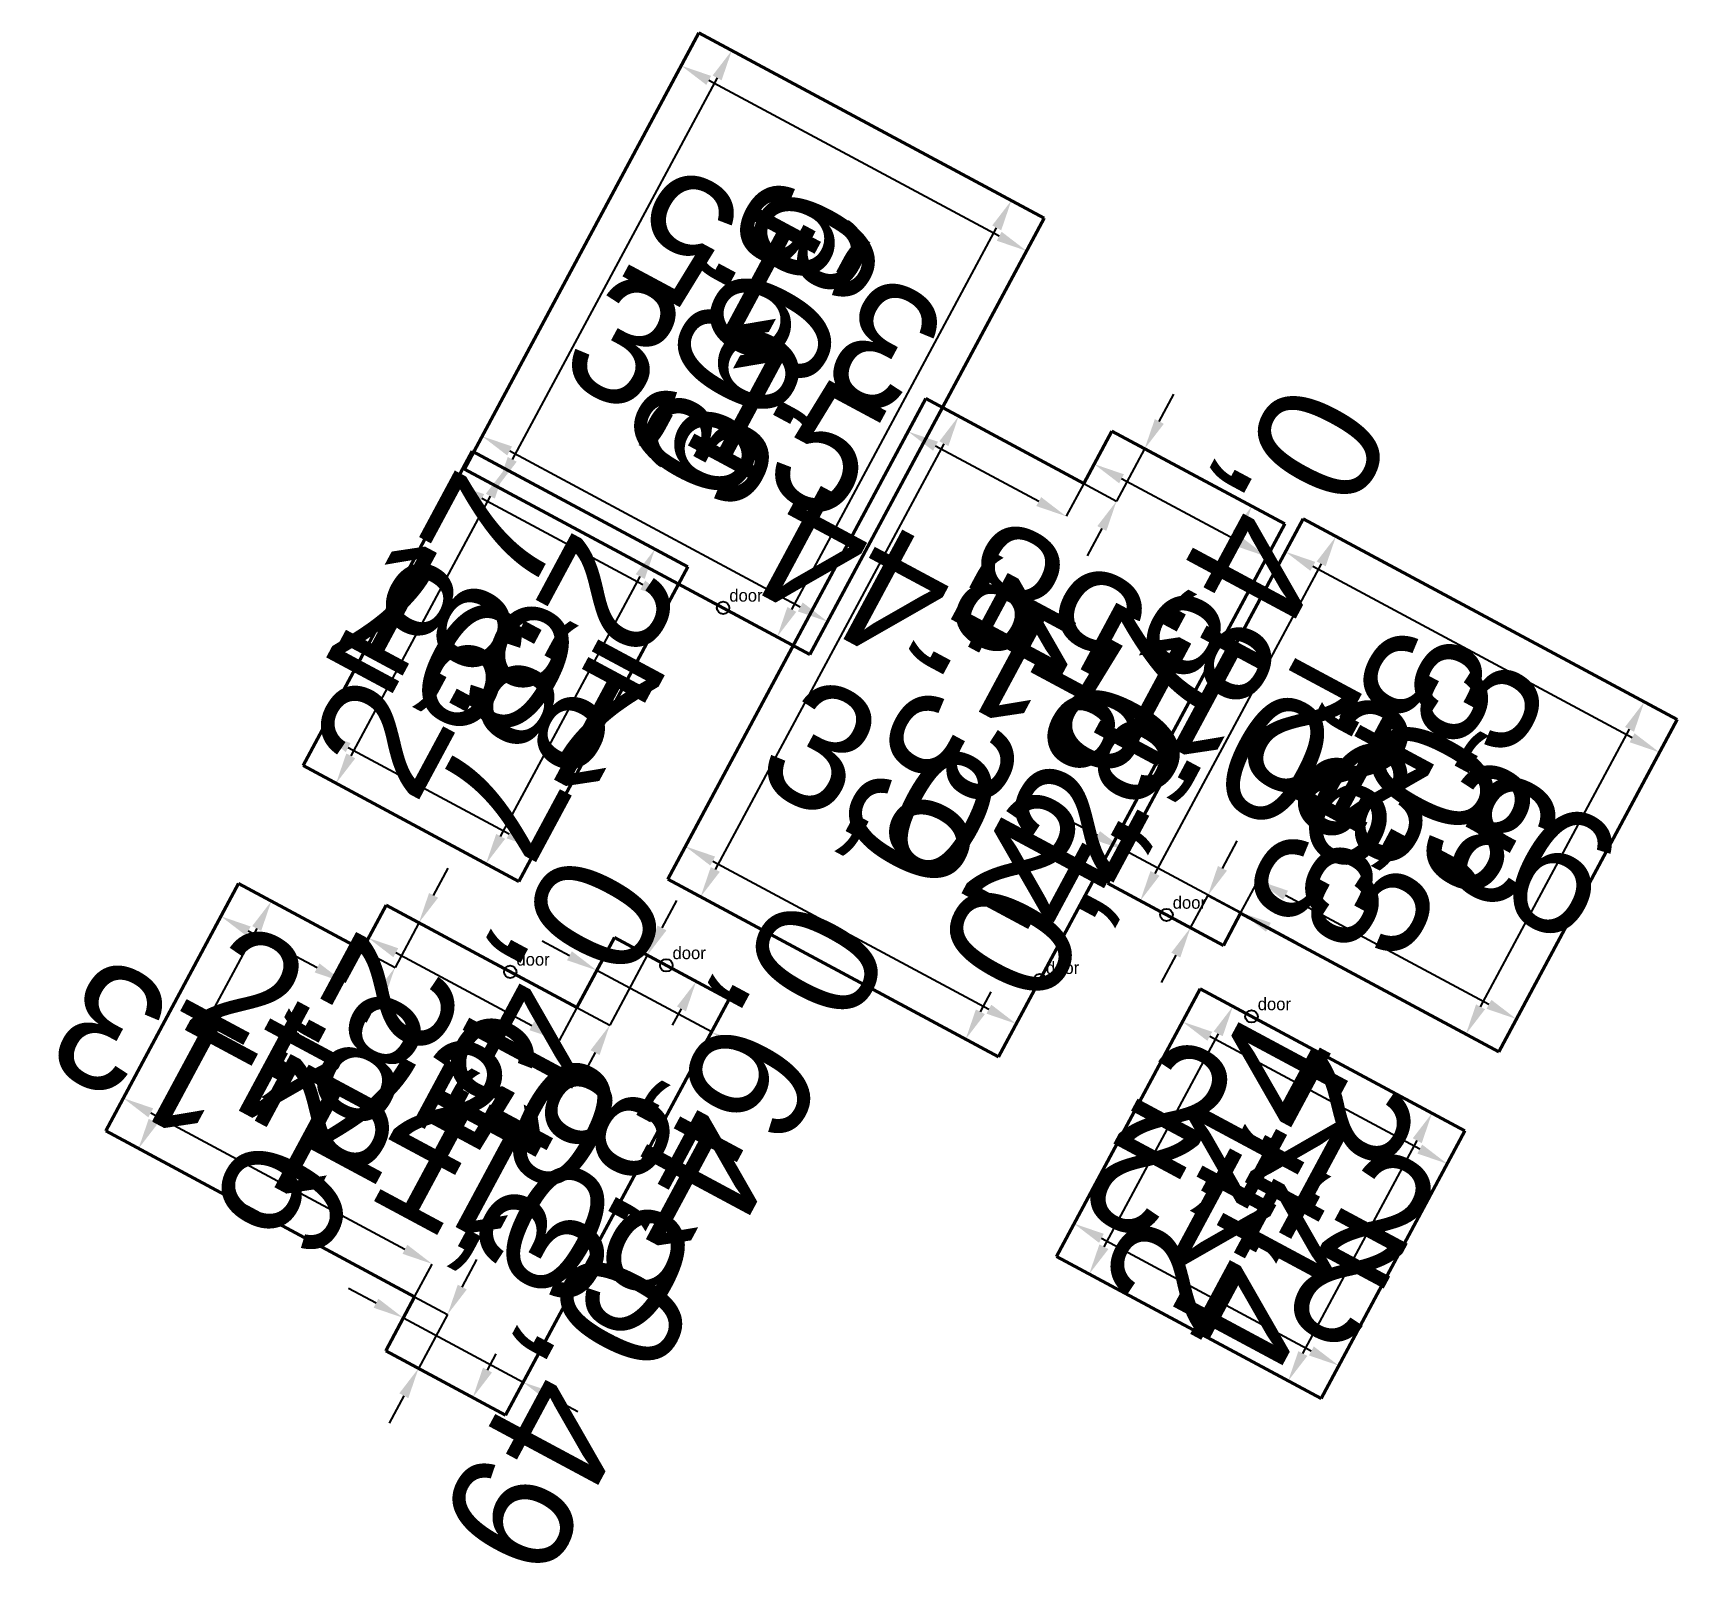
# Model space of a CAD drawing. Header units: metres. Extents: x -5.5 to 7.8, y -11.2 to 1.4.
import ezdxf

# ---------------------------------------------------------------- set-up
doc = ezdxf.new("R2010")
doc.units = ezdxf.units.M
doc.layers.add('DIMENSIONS', color=1, linetype='Continuous')
doc.layers.add('OPENINGS', color=3, linetype='Continuous')
doc.layers.add('WALLS', color=7, linetype='Continuous', lineweight=50)
doc.dimstyles.get("Standard").update_dxf_attribs({"dimtxt": 2.5, "dimasz": 2.5, "dimexe": 1.25, "dimexo": 0.625, "dimtad": 1, "dimcen": 2.5, "dimazin": 3, "dimtfac": 1, "dimtmove": 0, "dimatfit": 3})

# ---------------------------------------------------------------- blocks, each defined once
blk = doc.blocks.new('_CLOSEDFILLED')
at = {"color": 0, "linetype": 'BYBLOCK'}
blk.add_solid([(-1, 0.164), (0, 0), (-1, -0.164)], dxfattribs=at)
blk = doc.blocks.new('*D1')
for p, q in [((-0.359, -5.446), (-0.217, -5.182)), ((0.004, -5.3), (2.225, -6.493)), ((2.304, -6.875), (2.446, -6.611))]:
    blk.add_line(p, q)
at = {"layer": 'Defpoints'}
for p in [(-0.217, -5.182), (-0.359, -5.446), (2.304, -6.875)]:
    blk.add_point(p, dxfattribs=at)
at = {"layer": 'DIMENSIONS', "xscale": 0.25, "yscale": 0.25}
for p, rotation in [((-0.217, -5.182), 151.77323498664194), ((2.446, -6.611), -28.226765013358072)]:
    blk.add_blockref('_CLOSEDFILLED', p, dxfattribs=dict(at, rotation=rotation))
at = {"layer": 'DIMENSIONS', "insert": (1.647, -4.905), "char_height": 1, "attachment_point": 5, "rotation": 331.7732}
blk.add_mtext('3,02', dxfattribs=at)
blk = doc.blocks.new('*D2')
for p, q in [((4.606, -2.587), (4.341, -2.445)), ((4.136, -2.827), (4.223, -2.666)), ((2.158, -6.513), (2.244, -6.352)), ((2.304, -6.875), (2.039, -6.734))]:
    blk.add_line(p, q)
at = {"layer": 'Defpoints'}
for p in [(4.606, -2.587), (2.039, -6.734), (2.304, -6.875)]:
    blk.add_point(p, dxfattribs=at)
at = {"layer": 'DIMENSIONS', "xscale": 0.25, "yscale": 0.25}
for p, rotation in [((4.341, -2.445), 61.77323498664193), ((2.039, -6.734), 241.77323498664194)]:
    blk.add_blockref('_CLOSEDFILLED', p, dxfattribs=dict(at, rotation=rotation))
at = {"layer": 'DIMENSIONS', "insert": (3.19, -4.589), "char_height": 1, "attachment_point": 5, "rotation": 61.7732}
blk.add_mtext('4,87', dxfattribs=at)
blk = doc.blocks.new('*D3')
for p, q in [((3.215, -1.84), (3.073, -2.105)), ((4.244, -2.733), (3.293, -2.223)), ((4.606, -2.587), (4.464, -2.851))]:
    blk.add_line(p, q)
at = {"layer": 'Defpoints'}
for p in [(3.215, -1.84), (4.606, -2.587), (4.464, -2.851)]:
    blk.add_point(p, dxfattribs=at)
at = {"layer": 'DIMENSIONS', "xscale": 0.25, "yscale": 0.25}
for p, rotation in [((3.073, -2.105), 151.77323498664194), ((4.464, -2.851), 331.7732349866419)]:
    blk.add_blockref('_CLOSEDFILLED', p, dxfattribs=dict(at, rotation=rotation))
at = {"layer": 'DIMENSIONS', "insert": (3.236, -3.469), "char_height": 1, "attachment_point": 5, "rotation": 151.7732}
blk.add_mtext('1,58', dxfattribs=at)
blk = doc.blocks.new('*D4')
for p, q in [((3.597, -1.762), (3.715, -1.542)), ((3.215, -1.84), (3.479, -1.982)), ((3.479, -1.982), (3.253, -2.403)), ((2.989, -2.261), (3.253, -2.403)), ((3.135, -2.623), (3.017, -2.843))]:
    blk.add_line(p, q)
at = {"layer": 'Defpoints'}
for p in [(3.215, -1.84), (3.479, -1.982), (2.989, -2.261)]:
    blk.add_point(p, dxfattribs=at)
at = {"layer": 'DIMENSIONS', "xscale": 0.25, "yscale": 0.25}
for p, rotation in [((3.479, -1.982), -118.22676501335808), ((3.253, -2.403), 61.773234986641924)]:
    blk.add_blockref('_CLOSEDFILLED', p, dxfattribs=dict(at, rotation=rotation))
at = {"layer": 'DIMENSIONS', "insert": (4.357, -2.725), "char_height": 1, "attachment_point": 5, "rotation": 241.7732}
blk.add_mtext('0,48', dxfattribs=at)
blk = doc.blocks.new('*D5')
for p, q in [((1.718, -1.578), (1.576, -1.843)), ((2.627, -2.407), (1.796, -1.961)), ((2.989, -2.261), (2.847, -2.525))]:
    blk.add_line(p, q)
at = {"layer": 'Defpoints'}
for p in [(1.718, -1.578), (2.989, -2.261), (2.847, -2.525)]:
    blk.add_point(p, dxfattribs=at)
at = {"layer": 'DIMENSIONS', "xscale": 0.25, "yscale": 0.25}
for p, rotation in [((1.576, -1.843), 151.7732349866419), ((2.847, -2.525), 331.7732349866419)]:
    blk.add_blockref('_CLOSEDFILLED', p, dxfattribs=dict(at, rotation=rotation))
at = {"layer": 'DIMENSIONS', "insert": (1.679, -3.175), "char_height": 1, "attachment_point": 5, "rotation": 151.7732}
blk.add_mtext('1,44', dxfattribs=at)
blk = doc.blocks.new('*D6')
for p, q in [((1.718, -1.578), (1.982, -1.72)), ((1.864, -1.941), (0.024, -5.368)), ((-0.359, -5.446), (-0.094, -5.588))]:
    blk.add_line(p, q)
at = {"layer": 'Defpoints'}
for p in [(1.718, -1.578), (1.982, -1.72), (-0.359, -5.446)]:
    blk.add_point(p, dxfattribs=at)
at = {"layer": 'DIMENSIONS', "xscale": 0.25, "yscale": 0.25}
for p, rotation in [((1.982, -1.72), 61.773234986641924), ((-0.094, -5.588), -118.22676501335808)]:
    blk.add_blockref('_CLOSEDFILLED', p, dxfattribs=dict(at, rotation=rotation))
at = {"layer": 'DIMENSIONS', "insert": (1.935, -4.186), "char_height": 1, "attachment_point": 5, "rotation": 241.7732}
blk.add_mtext('4,39', dxfattribs=at)
blk = doc.blocks.new('*D7')
for p, q in [((3.101, -5.096), (2.881, -4.978)), ((3.179, -5.478), (3.321, -5.214)), ((3.321, -5.214), (4.255, -5.715)), ((4.113, -5.979), (4.255, -5.715)), ((4.475, -5.833), (4.695, -5.951))]:
    blk.add_line(p, q)
at = {"layer": 'Defpoints'}
for p in [(3.321, -5.214), (3.179, -5.478), (4.113, -5.979)]:
    blk.add_point(p, dxfattribs=at)
at = {"layer": 'DIMENSIONS', "xscale": 0.25, "yscale": 0.25}
for p, rotation in [((3.321, -5.214), -28.2267650133581), ((4.255, -5.715), 151.7732349866419)]:
    blk.add_blockref('_CLOSEDFILLED', p, dxfattribs=dict(at, rotation=rotation))
at = {"layer": 'DIMENSIONS', "insert": (4.32, -4.473), "char_height": 1, "attachment_point": 5, "rotation": 331.7732}
blk.add_mtext('1,06', dxfattribs=at)
blk = doc.blocks.new('*D8')
for p, q in [((4.105, -5.359), (4.223, -5.138)), ((3.848, -5.837), (3.987, -5.579)), ((4.251, -5.721), (3.987, -5.579)), ((4.113, -5.979), (3.848, -5.837)), ((3.73, -6.058), (3.612, -6.278))]:
    blk.add_line(p, q)
at = {"layer": 'Defpoints'}
for p in [(4.251, -5.721), (3.848, -5.837), (4.113, -5.979)]:
    blk.add_point(p, dxfattribs=at)
at = {"layer": 'DIMENSIONS', "xscale": 0.25, "yscale": 0.25}
for p, rotation in [((3.987, -5.579), 241.77323498664185), ((3.848, -5.837), 61.77323498664187)]:
    blk.add_blockref('_CLOSEDFILLED', p, dxfattribs=dict(at, rotation=rotation))
at = {"layer": 'DIMENSIONS', "insert": (2.926, -5.176), "char_height": 1, "attachment_point": 5, "rotation": 61.7732}
blk.add_mtext('0,29', dxfattribs=at)
blk = doc.blocks.new('*D9')
for p, q in [((4.251, -5.721), (4.393, -5.457)), ((4.613, -5.575), (6.25, -6.453)), ((6.328, -6.836), (6.47, -6.572))]:
    blk.add_line(p, q)
at = {"layer": 'Defpoints'}
for p in [(4.393, -5.457), (4.251, -5.721), (6.328, -6.836)]:
    blk.add_point(p, dxfattribs=at)
at = {"layer": 'DIMENSIONS', "xscale": 0.25, "yscale": 0.25}
for p, rotation in [((4.393, -5.457), 151.7732349866419), ((6.47, -6.572), -28.226765013358076)]:
    blk.add_blockref('_CLOSEDFILLED', p, dxfattribs=dict(at, rotation=rotation))
at = {"layer": 'DIMENSIONS', "insert": (5.964, -5.023), "char_height": 1, "attachment_point": 5, "rotation": 331.7732}
blk.add_mtext('2,36', dxfattribs=at)
blk = doc.blocks.new('*D10')
for p, q in [((7.764, -4.162), (7.499, -4.02)), ((6.182, -6.474), (7.381, -4.24)), ((6.328, -6.836), (6.064, -6.694))]:
    blk.add_line(p, q)
at = {"layer": 'Defpoints'}
for p in [(7.764, -4.162), (6.064, -6.694), (6.328, -6.836)]:
    blk.add_point(p, dxfattribs=at)
at = {"layer": 'DIMENSIONS', "xscale": 0.25, "yscale": 0.25}
for p, rotation in [((7.499, -4.02), 61.77323498664193), ((6.064, -6.694), 241.77323498664194)]:
    blk.add_blockref('_CLOSEDFILLED', p, dxfattribs=dict(at, rotation=rotation))
at = {"layer": 'DIMENSIONS', "insert": (5.791, -4.825), "char_height": 1, "attachment_point": 5, "rotation": 61.7732}
blk.add_mtext('3,03', dxfattribs=at)
blk = doc.blocks.new('*D11')
for p, q in [((4.754, -2.546), (4.612, -2.81)), ((7.402, -4.308), (4.832, -2.929)), ((7.764, -4.162), (7.622, -4.426))]:
    blk.add_line(p, q)
at = {"layer": 'Defpoints'}
for p in [(4.754, -2.546), (7.764, -4.162), (7.622, -4.426)]:
    blk.add_point(p, dxfattribs=at)
at = {"layer": 'DIMENSIONS', "xscale": 0.25, "yscale": 0.25}
for p, rotation in [((4.612, -2.81), 151.7732349866419), ((7.622, -4.426), 331.7732349866419)]:
    blk.add_blockref('_CLOSEDFILLED', p, dxfattribs=dict(at, rotation=rotation))
at = {"layer": 'DIMENSIONS', "insert": (5.585, -4.609), "char_height": 1, "attachment_point": 5, "rotation": 151.7732}
blk.add_mtext('3,42', dxfattribs=at)
blk = doc.blocks.new('*D12')
for p, q in [((4.754, -2.546), (5.018, -2.688)), ((4.9, -2.908), (3.562, -5.4)), ((3.179, -5.478), (3.444, -5.62))]:
    blk.add_line(p, q)
at = {"layer": 'Defpoints'}
for p in [(4.754, -2.546), (5.018, -2.688), (3.179, -5.478)]:
    blk.add_point(p, dxfattribs=at)
at = {"layer": 'DIMENSIONS', "xscale": 0.25, "yscale": 0.25}
for p, rotation in [((5.018, -2.688), 61.773234986641924), ((3.444, -5.62), -118.22676501335808)]:
    blk.add_blockref('_CLOSEDFILLED', p, dxfattribs=dict(at, rotation=rotation))
at = {"layer": 'DIMENSIONS', "insert": (5.222, -4.686), "char_height": 1, "attachment_point": 5, "rotation": 241.7732}
blk.add_mtext('3,33', dxfattribs=at)
blk = doc.blocks.new('*D13')
for p, q in [((-1.993, -2.146), (-1.851, -1.881)), ((-1.63, -1.999), (0.707, -3.254)), ((0.786, -3.637), (0.928, -3.373))]:
    blk.add_line(p, q)
at = {"layer": 'Defpoints'}
for p in [(-1.851, -1.881), (-1.993, -2.146), (0.786, -3.637)]:
    blk.add_point(p, dxfattribs=at)
at = {"layer": 'DIMENSIONS', "xscale": 0.25, "yscale": 0.25}
for p, rotation in [((-1.851, -1.881), 151.7732349866419), ((0.928, -3.373), -28.226765013358083)]:
    blk.add_blockref('_CLOSEDFILLED', p, dxfattribs=dict(at, rotation=rotation))
at = {"layer": 'DIMENSIONS', "insert": (0.071, -1.636), "char_height": 1, "attachment_point": 5, "rotation": 331.7732}
blk.add_mtext('3,15', dxfattribs=at)
blk = doc.blocks.new('*D14')
for p, q in [((2.671, -0.125), (2.407, 0.017)), ((0.64, -3.275), (2.288, -0.204)), ((0.786, -3.637), (0.522, -3.495))]:
    blk.add_line(p, q)
at = {"layer": 'Defpoints'}
for p in [(2.671, -0.125), (0.522, -3.495), (0.786, -3.637)]:
    blk.add_point(p, dxfattribs=at)
at = {"layer": 'DIMENSIONS', "xscale": 0.25, "yscale": 0.25}
for p, rotation in [((2.407, 0.017), 61.77323498664193), ((0.522, -3.495), 241.77323498664194)]:
    blk.add_blockref('_CLOSEDFILLED', p, dxfattribs=dict(at, rotation=rotation))
at = {"layer": 'DIMENSIONS', "insert": (0.473, -1.207), "char_height": 1, "attachment_point": 5, "rotation": 61.7732}
blk.add_mtext('3,99', dxfattribs=at)
blk = doc.blocks.new('*D15')
for p, q in [((-0.107, 1.366), (-0.249, 1.102)), ((2.309, -0.271), (-0.029, 0.984)), ((2.671, -0.125), (2.529, -0.389))]:
    blk.add_line(p, q)
at = {"layer": 'Defpoints'}
for p in [(-0.107, 1.366), (2.671, -0.125), (2.529, -0.389)]:
    blk.add_point(p, dxfattribs=at)
at = {"layer": 'DIMENSIONS', "xscale": 0.25, "yscale": 0.25}
for p, rotation in [((-0.249, 1.102), 151.7732349866419), ((2.529, -0.389), 331.7732349866419)]:
    blk.add_blockref('_CLOSEDFILLED', p, dxfattribs=dict(at, rotation=rotation))
at = {"layer": 'DIMENSIONS', "insert": (0.608, -0.635), "char_height": 1, "attachment_point": 5, "rotation": 151.7732}
blk.add_mtext('3,15', dxfattribs=at)
blk = doc.blocks.new('*D16')
for p, q in [((-0.107, 1.366), (0.157, 1.224)), ((0.039, 1.004), (-1.61, -2.067)), ((-1.993, -2.146), (-1.728, -2.287))]:
    blk.add_line(p, q)
at = {"layer": 'Defpoints'}
for p in [(-0.107, 1.366), (0.157, 1.224), (-1.993, -2.146)]:
    blk.add_point(p, dxfattribs=at)
at = {"layer": 'DIMENSIONS', "xscale": 0.25, "yscale": 0.25}
for p, rotation in [((0.157, 1.224), 61.773234986641924), ((-1.728, -2.287), -118.22676501335808)]:
    blk.add_blockref('_CLOSEDFILLED', p, dxfattribs=dict(at, rotation=rotation))
at = {"layer": 'DIMENSIONS', "insert": (0.206, -1.064), "char_height": 1, "attachment_point": 5, "rotation": 241.7732}
blk.add_mtext('3,99', dxfattribs=at)
blk = doc.blocks.new('*D17')
for p, q in [((-4.881, -7.473), (-4.739, -7.209)), ((-4.519, -7.327), (-2.473, -8.425)), ((-2.395, -8.808), (-2.253, -8.544))]:
    blk.add_line(p, q)
at = {"layer": 'Defpoints'}
for p in [(-4.739, -7.209), (-4.881, -7.473), (-2.395, -8.808)]:
    blk.add_point(p, dxfattribs=at)
at = {"layer": 'DIMENSIONS', "xscale": 0.25, "yscale": 0.25}
for p, rotation in [((-4.739, -7.209), 151.7732349866419), ((-2.253, -8.544), -28.226765013358083)]:
    blk.add_blockref('_CLOSEDFILLED', p, dxfattribs=dict(at, rotation=rotation))
at = {"layer": 'DIMENSIONS', "insert": (-2.964, -6.885), "char_height": 1, "attachment_point": 5, "rotation": 331.7732}
blk.add_mtext('2,82', dxfattribs=at)
blk = doc.blocks.new('*D18')
for p, q in [((-2.012, -8.73), (-1.894, -8.509)), ((-2.395, -8.808), (-2.13, -8.95)), ((-2.13, -8.95), (-2.364, -9.384)), ((-2.628, -9.242), (-2.364, -9.384)), ((-2.482, -9.605), (-2.6, -9.825))]:
    blk.add_line(p, q)
at = {"layer": 'Defpoints'}
for p in [(-2.395, -8.808), (-2.13, -8.95), (-2.628, -9.242)]:
    blk.add_point(p, dxfattribs=at)
at = {"layer": 'DIMENSIONS', "xscale": 0.25, "yscale": 0.25}
for p, rotation in [((-2.13, -8.95), -118.22676501335806), ((-2.364, -9.384), 61.77323498664194)]:
    blk.add_blockref('_CLOSEDFILLED', p, dxfattribs=dict(at, rotation=rotation))
at = {"layer": 'DIMENSIONS', "insert": (-1.256, -9.699), "char_height": 1, "attachment_point": 5, "rotation": 241.7732}
blk.add_mtext('0,49', dxfattribs=at)
blk = doc.blocks.new('*D19')
for p, q in [((-2.706, -8.86), (-2.927, -8.742)), ((-2.628, -9.242), (-2.486, -8.978)), ((-2.486, -8.978), (-1.521, -9.496)), ((-1.663, -9.76), (-1.521, -9.496)), ((-1.301, -9.614), (-1.081, -9.732))]:
    blk.add_line(p, q)
at = {"layer": 'Defpoints'}
for p in [(-2.486, -8.978), (-2.628, -9.242), (-1.663, -9.76)]:
    blk.add_point(p, dxfattribs=at)
at = {"layer": 'DIMENSIONS', "xscale": 0.25, "yscale": 0.25}
for p, rotation in [((-2.486, -8.978), -28.22676501335803), ((-1.521, -9.496), 151.77323498664197)]:
    blk.add_blockref('_CLOSEDFILLED', p, dxfattribs=dict(at, rotation=rotation))
at = {"layer": 'DIMENSIONS', "insert": (-1.472, -8.246), "char_height": 1, "attachment_point": 5, "rotation": 331.7732}
blk.add_mtext('1,09', dxfattribs=at)
blk = doc.blocks.new('*D20')
for p, q in [((0.135, -6.411), (-0.13, -6.27)), ((-0.319, -6.622), (-0.248, -6.49)), ((-1.809, -9.398), (-1.738, -9.266)), ((-1.663, -9.76), (-1.927, -9.618))]:
    blk.add_line(p, q)
at = {"layer": 'Defpoints'}
for p in [(0.135, -6.411), (-1.927, -9.618), (-1.663, -9.76)]:
    blk.add_point(p, dxfattribs=at)
at = {"layer": 'DIMENSIONS', "xscale": 0.25, "yscale": 0.25}
for p, rotation in [((-0.13, -6.27), 61.77323498664192), ((-1.927, -9.618), 241.7732349866419)]:
    blk.add_blockref('_CLOSEDFILLED', p, dxfattribs=dict(at, rotation=rotation))
at = {"layer": 'DIMENSIONS', "insert": (-1.029, -7.944), "char_height": 1, "attachment_point": 5, "rotation": 61.7732}
blk.add_mtext('3,8', dxfattribs=at)
blk = doc.blocks.new('*D21')
for p, q in [((-1.149, -6.063), (-1.369, -5.945)), ((-0.787, -5.917), (-0.929, -6.181)), ((-0.007, -6.676), (-0.929, -6.181)), ((0.135, -6.411), (-0.007, -6.676)), ((0.213, -6.794), (0.433, -6.912))]:
    blk.add_line(p, q)
at = {"layer": 'Defpoints'}
for p in [(-0.787, -5.917), (0.135, -6.411), (-0.007, -6.676)]:
    blk.add_point(p, dxfattribs=at)
at = {"layer": 'DIMENSIONS', "xscale": 0.25, "yscale": 0.25}
for p, rotation in [((-0.929, -6.181), 331.7732349866419), ((-0.007, -6.676), 151.7732349866419)]:
    blk.add_blockref('_CLOSEDFILLED', p, dxfattribs=dict(at, rotation=rotation))
at = {"layer": 'DIMENSIONS', "insert": (-1, -7.42), "char_height": 1, "attachment_point": 5, "rotation": 151.7732}
blk.add_mtext('1,05', dxfattribs=at)
blk = doc.blocks.new('*D22')
for p, q in [((-0.404, -5.838), (-0.286, -5.618)), ((-0.787, -5.917), (-0.523, -6.059)), ((-0.523, -6.059), (-0.825, -6.622)), ((-1.089, -6.48), (-0.825, -6.622)), ((-0.943, -6.842), (-1.061, -7.062))]:
    blk.add_line(p, q)
at = {"layer": 'Defpoints'}
for p in [(-0.787, -5.917), (-0.523, -6.059), (-1.089, -6.48)]:
    blk.add_point(p, dxfattribs=at)
at = {"layer": 'DIMENSIONS', "xscale": 0.25, "yscale": 0.25}
for p, rotation in [((-0.523, -6.059), -118.22676501335808), ((-0.825, -6.622), 61.773234986641924)]:
    blk.add_blockref('_CLOSEDFILLED', p, dxfattribs=dict(at, rotation=rotation))
at = {"layer": 'DIMENSIONS', "insert": (0.317, -6.872), "char_height": 1, "attachment_point": 5, "rotation": 241.7732}
blk.add_mtext('0,64', dxfattribs=at)
blk = doc.blocks.new('*D23')
for p, q in [((-2.625, -5.656), (-2.767, -5.92)), ((-1.451, -6.626), (-2.547, -6.038)), ((-1.089, -6.48), (-1.231, -6.744))]:
    blk.add_line(p, q)
at = {"layer": 'Defpoints'}
for p in [(-2.625, -5.656), (-1.089, -6.48), (-1.231, -6.744)]:
    blk.add_point(p, dxfattribs=at)
at = {"layer": 'DIMENSIONS', "xscale": 0.25, "yscale": 0.25}
for p, rotation in [((-2.767, -5.92), 151.77323498664194), ((-1.231, -6.744), 331.7732349866419)]:
    blk.add_blockref('_CLOSEDFILLED', p, dxfattribs=dict(at, rotation=rotation))
at = {"layer": 'DIMENSIONS', "insert": (-2.531, -7.323), "char_height": 1, "attachment_point": 5, "rotation": 151.7732}
blk.add_mtext('1,74', dxfattribs=at)
blk = doc.blocks.new('*D24')
for p, q in [((-2.242, -5.577), (-2.124, -5.357)), ((-2.625, -5.656), (-2.361, -5.797)), ((-2.361, -5.797), (-2.553, -6.157)), ((-2.818, -6.015), (-2.553, -6.157)), ((-2.672, -6.377), (-2.79, -6.597))]:
    blk.add_line(p, q)
at = {"layer": 'Defpoints'}
for p in [(-2.625, -5.656), (-2.361, -5.797), (-2.818, -6.015)]:
    blk.add_point(p, dxfattribs=at)
at = {"layer": 'DIMENSIONS', "xscale": 0.25, "yscale": 0.25}
for p, rotation in [((-2.361, -5.797), -118.22676501335806), ((-2.553, -6.157), 61.77323498664194)]:
    blk.add_blockref('_CLOSEDFILLED', p, dxfattribs=dict(at, rotation=rotation))
at = {"layer": 'DIMENSIONS', "insert": (-1.466, -6.509), "char_height": 1, "attachment_point": 5, "rotation": 241.7732}
blk.add_mtext('0,41', dxfattribs=at)
blk = doc.blocks.new('*D25')
for p, q in [((-3.812, -5.481), (-3.954, -5.745)), ((-3.18, -6.161), (-3.734, -5.864)), ((-2.818, -6.015), (-2.96, -6.279))]:
    blk.add_line(p, q)
at = {"layer": 'Defpoints'}
for p in [(-3.812, -5.481), (-2.818, -6.015), (-2.96, -6.279)]:
    blk.add_point(p, dxfattribs=at)
at = {"layer": 'DIMENSIONS', "xscale": 0.25, "yscale": 0.25}
for p, rotation in [((-3.954, -5.745), 151.77323498664188), ((-2.96, -6.279), 331.7732349866419)]:
    blk.add_blockref('_CLOSEDFILLED', p, dxfattribs=dict(at, rotation=rotation))
at = {"layer": 'DIMENSIONS', "insert": (-3.989, -7.003), "char_height": 1, "attachment_point": 5, "rotation": 151.7732}
blk.add_mtext('1,13', dxfattribs=at)
blk = doc.blocks.new('*D26')
for p, q in [((-3.812, -5.481), (-3.548, -5.623)), ((-3.666, -5.843), (-4.499, -7.395)), ((-4.881, -7.473), (-4.617, -7.615))]:
    blk.add_line(p, q)
at = {"layer": 'Defpoints'}
for p in [(-3.812, -5.481), (-3.548, -5.623), (-4.881, -7.473)]:
    blk.add_point(p, dxfattribs=at)
at = {"layer": 'DIMENSIONS', "xscale": 0.25, "yscale": 0.25}
for p, rotation in [((-3.548, -5.623), 61.77323498664194), ((-4.617, -7.615), -118.22676501335806)]:
    blk.add_blockref('_CLOSEDFILLED', p, dxfattribs=dict(at, rotation=rotation))
at = {"layer": 'DIMENSIONS', "insert": (-3.091, -7.151), "char_height": 1, "attachment_point": 5, "rotation": 241.7732}
blk.add_mtext('2,26', dxfattribs=at)
blk = doc.blocks.new('*D27')
for p, q in [((2.769, -8.483), (2.911, -8.219)), ((3.131, -8.337), (4.82, -9.244)), ((4.899, -9.627), (5.041, -9.362))]:
    blk.add_line(p, q)
at = {"layer": 'Defpoints'}
for p in [(2.911, -8.219), (2.769, -8.483), (4.899, -9.627)]:
    blk.add_point(p, dxfattribs=at)
at = {"layer": 'DIMENSIONS', "xscale": 0.25, "yscale": 0.25}
for p, rotation in [((2.911, -8.219), 151.7732349866419), ((5.041, -9.362), -28.226765013358076)]:
    blk.add_blockref('_CLOSEDFILLED', p, dxfattribs=dict(at, rotation=rotation))
at = {"layer": 'DIMENSIONS', "insert": (4.508, -7.799), "char_height": 1, "attachment_point": 5, "rotation": 331.7732}
blk.add_mtext('2,42', dxfattribs=at)
blk = doc.blocks.new('*D28')
for p, q in [((6.055, -7.472), (5.791, -7.331)), ((4.753, -9.265), (5.673, -7.551)), ((4.899, -9.627), (4.634, -9.485))]:
    blk.add_line(p, q)
at = {"layer": 'Defpoints'}
for p in [(6.055, -7.472), (4.634, -9.485), (4.899, -9.627)]:
    blk.add_point(p, dxfattribs=at)
at = {"layer": 'DIMENSIONS', "xscale": 0.25, "yscale": 0.25}
for p, rotation in [((5.791, -7.331), 61.77323498664192), ((4.634, -9.485), 241.7732349866419)]:
    blk.add_blockref('_CLOSEDFILLED', p, dxfattribs=dict(at, rotation=rotation))
at = {"layer": 'DIMENSIONS', "insert": (4.221, -7.876), "char_height": 1, "attachment_point": 5, "rotation": 61.7732}
blk.add_mtext('2,44', dxfattribs=at)
blk = doc.blocks.new('*D29')
for p, q in [((3.925, -6.329), (3.783, -6.593)), ((5.693, -7.619), (4.003, -6.712)), ((6.055, -7.472), (5.913, -7.737))]:
    blk.add_line(p, q)
at = {"layer": 'Defpoints'}
for p in [(3.925, -6.329), (6.055, -7.472), (5.913, -7.737)]:
    blk.add_point(p, dxfattribs=at)
at = {"layer": 'DIMENSIONS', "xscale": 0.25, "yscale": 0.25}
for p, rotation in [((3.783, -6.593), 151.7732349866419), ((5.913, -7.737), 331.7732349866419)]:
    blk.add_blockref('_CLOSEDFILLED', p, dxfattribs=dict(at, rotation=rotation))
at = {"layer": 'DIMENSIONS', "insert": (4.316, -8.156), "char_height": 1, "attachment_point": 5, "rotation": 151.7732}
blk.add_mtext('2,42', dxfattribs=at)
blk = doc.blocks.new('*D30')
for p, q in [((3.925, -6.329), (4.189, -6.471)), ((4.071, -6.691), (3.151, -8.405)), ((2.769, -8.483), (3.033, -8.625))]:
    blk.add_line(p, q)
at = {"layer": 'Defpoints'}
for p in [(3.925, -6.329), (4.189, -6.471), (2.769, -8.483)]:
    blk.add_point(p, dxfattribs=at)
at = {"layer": 'DIMENSIONS', "xscale": 0.25, "yscale": 0.25}
for p, rotation in [((4.189, -6.471), 61.773234986641924), ((3.033, -8.625), -118.22676501335808)]:
    blk.add_blockref('_CLOSEDFILLED', p, dxfattribs=dict(at, rotation=rotation))
at = {"layer": 'DIMENSIONS', "insert": (4.602, -8.08), "char_height": 1, "attachment_point": 5, "rotation": 241.7732}
blk.add_mtext('2,44', dxfattribs=at)
blk = doc.blocks.new('*D31')
for p, q in [((-3.292, -4.532), (-3.15, -4.268)), ((-2.93, -4.386), (-1.635, -5.081)), ((-1.556, -5.464), (-1.415, -5.2))]:
    blk.add_line(p, q)
at = {"layer": 'Defpoints'}
for p in [(-3.15, -4.268), (-3.292, -4.532), (-1.556, -5.464)]:
    blk.add_point(p, dxfattribs=at)
at = {"layer": 'DIMENSIONS', "xscale": 0.25, "yscale": 0.25}
for p, rotation in [((-3.15, -4.268), 151.7732349866419), ((-1.415, -5.2), -28.226765013358087)]:
    blk.add_blockref('_CLOSEDFILLED', p, dxfattribs=dict(at, rotation=rotation))
at = {"layer": 'DIMENSIONS', "insert": (-1.75, -3.743), "char_height": 1, "attachment_point": 5, "rotation": 331.7732}
blk.add_mtext('1,97', dxfattribs=at)
blk = doc.blocks.new('*D32')
for p, q in [((-0.198, -2.932), (-0.462, -2.79)), ((-1.703, -5.102), (-0.58, -3.011)), ((-1.556, -5.464), (-1.821, -5.322))]:
    blk.add_line(p, q)
at = {"layer": 'Defpoints'}
for p in [(-0.198, -2.932), (-1.821, -5.322), (-1.556, -5.464)]:
    blk.add_point(p, dxfattribs=at)
at = {"layer": 'DIMENSIONS', "xscale": 0.25, "yscale": 0.25}
for p, rotation in [((-0.462, -2.79), 61.77323498664193), ((-1.821, -5.322), 241.77323498664194)]:
    blk.add_blockref('_CLOSEDFILLED', p, dxfattribs=dict(at, rotation=rotation))
at = {"layer": 'DIMENSIONS', "insert": (-2.133, -3.524), "char_height": 1, "attachment_point": 5, "rotation": 61.7732}
blk.add_mtext('2,87', dxfattribs=at)
blk = doc.blocks.new('*D33')
for p, q in [((-1.933, -2.001), (-2.075, -2.265)), ((-0.56, -3.078), (-1.854, -2.383)), ((-0.198, -2.932), (-0.339, -3.197))]:
    blk.add_line(p, q)
at = {"layer": 'Defpoints'}
for p in [(-1.933, -2.001), (-0.198, -2.932), (-0.339, -3.197)]:
    blk.add_point(p, dxfattribs=at)
at = {"layer": 'DIMENSIONS', "xscale": 0.25, "yscale": 0.25}
for p, rotation in [((-2.075, -2.265), 151.77323498664194), ((-0.339, -3.197), 331.7732349866419)]:
    blk.add_blockref('_CLOSEDFILLED', p, dxfattribs=dict(at, rotation=rotation))
at = {"layer": 'DIMENSIONS', "insert": (-1.739, -3.722), "char_height": 1, "attachment_point": 5, "rotation": 151.7732}
blk.add_mtext('1,97', dxfattribs=at)
blk = doc.blocks.new('*D34')
for p, q in [((-1.933, -2.001), (-1.668, -2.143)), ((-1.787, -2.363), (-2.909, -4.454)), ((-3.292, -4.532), (-3.027, -4.674))]:
    blk.add_line(p, q)
at = {"layer": 'Defpoints'}
for p in [(-1.933, -2.001), (-1.668, -2.143), (-3.292, -4.532)]:
    blk.add_point(p, dxfattribs=at)
at = {"layer": 'DIMENSIONS', "xscale": 0.25, "yscale": 0.25}
for p, rotation in [((-1.668, -2.143), 61.773234986641924), ((-3.027, -4.674), -118.22676501335808)]:
    blk.add_blockref('_CLOSEDFILLED', p, dxfattribs=dict(at, rotation=rotation))
at = {"layer": 'DIMENSIONS', "insert": (-1.357, -3.941), "char_height": 1, "attachment_point": 5, "rotation": 241.7732}
blk.add_mtext('2,87', dxfattribs=at)

msp = doc.modelspace()

# ---------------------------------------------------------------- linework, layer by layer
at = {"layer": 'OPENINGS', "color": 1}
for centre in [(0.087, -3.262), (3.655, -5.734), (-1.626, -6.192), (-0.37, -6.14), (2.635, -6.259), (4.339, -6.551)]:
    msp.add_circle(centre, 0.05, dxfattribs=at)
at = {"layer": 'WALLS', "lineweight": 50}
for p, q in [((-0.107, 1.366), (-1.993, -2.146)), ((2.671, -0.125), (-0.107, 1.366)), ((0.786, -3.637), (2.671, -0.125)), ((1.718, -1.578), (-0.359, -5.446)), ((2.989, -2.261), (1.718, -1.578)), ((3.215, -1.84), (2.989, -2.261)), ((4.606, -2.587), (3.215, -1.84)), ((-1.933, -2.001), (-3.292, -4.532)), ((-0.198, -2.932), (-1.933, -2.001)), ((-1.993, -2.146), (0.786, -3.637)), ((2.304, -6.875), (4.606, -2.587)), ((4.754, -2.546), (3.179, -5.478)), ((7.764, -4.162), (4.754, -2.546)), ((-1.556, -5.464), (-0.198, -2.932)), ((6.328, -6.836), (7.764, -4.162)), ((-3.292, -4.532), (-1.556, -5.464)), ((-3.812, -5.481), (-4.881, -7.473)), ((-2.818, -6.015), (-3.812, -5.481)), ((-0.359, -5.446), (2.304, -6.875)), ((3.179, -5.478), (4.113, -5.979)), ((-2.625, -5.656), (-2.818, -6.015)), ((-1.089, -6.48), (-2.625, -5.656)), ((4.113, -5.979), (4.251, -5.721)), ((4.251, -5.721), (6.328, -6.836)), ((-0.787, -5.917), (-1.089, -6.48)), ((0.135, -6.411), (-0.787, -5.917)), ((3.925, -6.329), (2.769, -8.483)), ((6.055, -7.472), (3.925, -6.329)), ((-1.663, -9.76), (0.135, -6.411)), ((-4.881, -7.473), (-2.395, -8.808)), ((4.899, -9.627), (6.055, -7.472)), ((2.769, -8.483), (4.899, -9.627)), ((-2.395, -8.808), (-2.628, -9.242)), ((-2.628, -9.242), (-1.663, -9.76))]:
    msp.add_line(p, q, dxfattribs=at)

# ---------------------------------------------------------------- texts
at = {"layer": 'OPENINGS'}
for p in [(0.137, -3.212), (3.705, -5.684), (-1.576, -6.142), (-0.32, -6.09), (2.685, -6.209), (4.389, -6.501)]:
    msp.add_text('door', height=0.1, dxfattribs=at).set_placement(p)

# ---------------------------------------------------------------- dimensions: what is measured, and where the dimension line sits
at = {"layer": 'DIMENSIONS'}
for base, p1, p2, angle, picture, middle in [((0.157, 1.224), (-0.107, 1.366), (-1.993, -2.146), 241.7732, '*D16', (0.206, -1.064)), ((2.529, -0.389), (2.671, -0.125), (-0.107, 1.366), 151.7732, '*D15', (0.608, -0.635)), ((0.522, -3.495), (0.786, -3.637), (2.671, -0.125), 61.7732, '*D14', (0.473, -1.207)), ((-1.851, -1.881), (-1.993, -2.146), (0.786, -3.637), 331.7732, '*D13', (0.071, -1.636)), ((3.479, -1.982), (3.215, -1.84), (2.989, -2.261), 241.7732, '*D4', (4.357, -2.725)), ((1.982, -1.72), (1.718, -1.578), (-0.359, -5.446), 241.7732, '*D6', (1.935, -4.186)), ((2.847, -2.525), (2.989, -2.261), (1.718, -1.578), 151.7732, '*D5', (1.679, -3.175)), ((4.464, -2.851), (4.606, -2.587), (3.215, -1.84), 151.7732, '*D3', (3.236, -3.469)), ((-1.821, -5.322), (-1.556, -5.464), (-0.198, -2.932), 61.7732, '*D32', (-2.133, -3.524)), ((-1.668, -2.143), (-1.933, -2.001), (-3.292, -4.532), 241.7732, '*D34', (-1.357, -3.941)), ((-0.339, -3.197), (-0.198, -2.932), (-1.933, -2.001), 151.7732, '*D33', (-1.739, -3.722)), ((2.039, -6.734), (2.304, -6.875), (4.606, -2.587), 61.7732, '*D2', (3.19, -4.589)), ((-3.15, -4.268), (-3.292, -4.532), (-1.556, -5.464), 331.7732, '*D31', (-1.75, -3.743)), ((5.018, -2.688), (4.754, -2.546), (3.179, -5.478), 241.7732, '*D12', (5.222, -4.686)), ((7.622, -4.426), (7.764, -4.162), (4.754, -2.546), 151.7732, '*D11', (5.585, -4.609)), ((3.321, -5.214), (3.179, -5.478), (4.113, -5.979), 331.7732, '*D7', (4.32, -4.473)), ((6.064, -6.694), (6.3284, -6.8359), (7.7638, -4.1618), 61.7732, '*D10', (5.7905, -4.8249)), ((-0.217, -5.182), (-0.359, -5.446), (2.304, -6.875), 331.7732, '*D1', (1.647, -4.905)), ((3.848, -5.837), (4.113, -5.979), (4.251, -5.721), 61.7732, '*D8', (2.926, -5.176)), ((4.393, -5.457), (4.251, -5.721), (6.328, -6.836), 331.7732, '*D9', (5.964, -5.023)), ((-2.361, -5.797), (-2.625, -5.656), (-2.818, -6.015), 241.7732, '*D24', (-1.466, -6.509)), ((-0.523, -6.059), (-0.787, -5.917), (-1.089, -6.48), 241.7732, '*D22', (0.317, -6.872)), ((-2.96, -6.279), (-2.818, -6.015), (-3.812, -5.481), 151.7732, '*D25', (-3.989, -7.003)), ((-3.548, -5.623), (-3.812, -5.481), (-4.881, -7.473), 241.7732, '*D26', (-3.091, -7.151)), ((-4.739, -7.209), (-4.881, -7.473), (-2.395, -8.808), 331.7732, '*D17', (-2.964, -6.885)), ((-1.231, -6.744), (-1.089, -6.48), (-2.625, -5.656), 151.7732, '*D23', (-2.531, -7.323)), ((-0.007, -6.676), (0.135, -6.411), (-0.787, -5.917), 151.7732, '*D21', (-1, -7.42)), ((-1.927, -9.618), (-1.663, -9.76), (0.135, -6.411), 61.7732, '*D20', (-1.029, -7.944)), ((4.189, -6.471), (3.925, -6.329), (2.769, -8.483), 241.7732, '*D30', (4.602, -8.08)), ((5.913, -7.737), (6.055, -7.472), (3.925, -6.329), 151.7732, '*D29', (4.316, -8.156)), ((4.6344, -9.4848), (4.8987, -9.6267), (6.0551, -7.4725), 61.7732, '*D28', (4.2214, -7.8756)), ((2.911, -8.219), (2.769, -8.483), (4.899, -9.627), 331.7732, '*D27', (4.508, -7.799)), ((-2.486, -8.9781), (-2.6279, -9.2425), (-1.6631, -9.7603), 331.7732, '*D19', (-1.4715, -8.2458)), ((-2.13, -8.95), (-2.395, -8.808), (-2.628, -9.242), 241.7732, '*D18', (-1.256, -9.699))]:
    dim = msp.add_linear_dim(base=base, p1=p1, p2=p2, angle=angle, dimstyle='Standard', dxfattribs=at)
    dim.commit()
    dim.dimension.update_dxf_attribs({"geometry": picture, "text_midpoint": middle})

doc.saveas('drawing.dxf')
